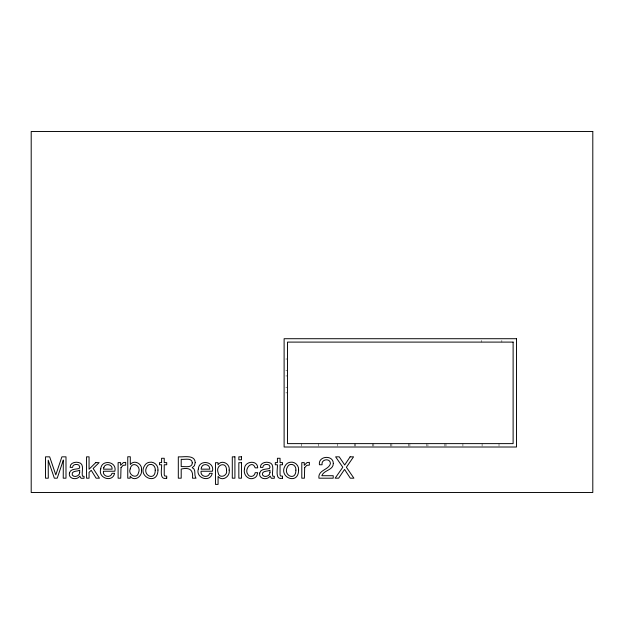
<?xml version="1.0" encoding="UTF-8"?>
<svg xmlns="http://www.w3.org/2000/svg" width="624" height="624" viewBox="0 0 624 624"><rect width="100%" height="100%" fill="white"/><g stroke="black" fill="none" stroke-linecap="round" stroke-linejoin="round"><path stroke-width="0.47" stroke-dasharray="3.12 2.34" d="M285.808 359.018L287.5 359.018M285.808 370.297L287.5 370.297M285.808 375.944L287.5 375.944M285.808 387.223L287.5 387.223M285.808 392.863L287.5 392.863M501.836 340.408L501.836 342.1M499.013 443.625L499.013 446.16M482.095 443.625L482.095 446.16M481.533 340.408L481.533 342.1M462.914 443.625L462.914 446.16M445.996 443.625L445.996 446.16M444.865 443.625L444.865 446.16M427.947 444.475L427.947 446.16M426.816 443.625L426.816 446.16M409.898 443.625L409.898 446.16M408.767 443.625L408.767 446.16M391.849 443.625L391.849 446.16M390.718 443.625L390.718 446.16M373.799 443.625L373.799 446.16M372.668 443.625L372.668 446.16M355.75 443.625L355.75 446.16M354.619 443.625L354.619 446.16M337.701 443.625L337.701 446.16M318.521 443.625L318.521 446.16M301.603 443.625L301.603 446.16"/><path stroke-width="0.94" d="M63.305 460.177L63.242 478.187L65.996 478.187L65.996 456.838L61.893 456.838L55.801 474.887L49.67 456.838L45.529 456.838L45.529 478.187L48.29 478.187L48.212 460.177L54.35 478.187L57.213 478.187L63.305 460.177M226.496 470.309C228.064 476.081 218.884 479.138 218.111 472.618C215.171 464.576 226.894 460.855 226.496 470.309M130.237 468.827C127.53 474.864 137.101 479.84 138.52 472.727C141.664 465.785 131.773 460.574 130.237 468.827M141.461 470.106C142.685 476.291 134.238 482.134 130.166 476.198L130.166 478.187L127.756 478.187L127.756 456.76L130.299 456.76L130.299 464.513C134.269 459.225 142.693 463.928 141.461 470.106M157.958 470.075C157.849 486.361 135.782 476.486 145.447 464.498A6.427 6.427 0 0 1 149.198 462.314C153.886 461.144 158.48 465.309 157.958 470.075M244.514 468.897C242.822 474.739 248.867 481.112 254.6 477.836A5.343 5.343 0 0 0 256.955 475.355L257.712 472.68L255.169 472.68C254.865 475.02 252.689 476.923 250.286 476.299A3.206 3.206 0 0 1 248.165 474.802C243.337 469.513 252.268 459.319 255.169 467.852L257.712 467.852C257.611 459.521 244.257 461.074 244.514 468.897M298.607 470.075C298.49 486.361 276.424 476.486 286.088 464.498A6.427 6.427 0 0 1 289.848 462.314C294.528 461.144 299.13 465.309 298.607 470.075M100.745 468.913C97.601 478.101 112.577 483.023 114.613 473.304L112.039 473.304C110.776 478.483 102.359 476.759 103.42 471.237L114.832 471.237C117.328 461.347 101.361 458.983 100.745 468.913M198.362 468.913C195.218 478.101 210.202 483.023 212.23 473.304L209.664 473.304C208.393 478.483 199.976 476.759 201.045 471.237L212.449 471.237C214.952 461.347 198.978 458.983 198.362 468.913M229.164 470.059C230.537 476.198 222.394 482.102 218.08 476.44L218.08 484.396L215.459 484.396L215.459 462.696L218.002 462.696L218.002 464.755C221.793 459.186 230.318 463.897 229.164 470.059M192.293 462.868C192.348 468.398 184.423 466.229 181.202 466.619L181.202 459.319C184.415 459.818 192.153 457.353 192.293 462.868M69.404 473.078C68.188 479.076 76.986 480.519 79.833 476.128L81.073 478.28L84.045 478.257L84.045 476.33L82.485 476.167C81.245 472.001 85.036 463.788 78.64 462.501C75.161 461.549 69.826 462.938 70.122 467.376L72.563 467.376C72.626 464.233 76.643 463.897 78.819 465.052L79.771 466.994L79.147 468.507C75.902 469.373 70.278 468.725 69.404 473.078M259.693 473.078C258.476 479.076 267.267 480.519 270.114 476.128L271.362 478.28L274.326 478.257L274.326 476.33L272.766 476.167C271.526 472.001 275.317 463.788 268.928 462.501C265.442 461.549 260.114 462.938 260.403 467.376L262.844 467.376C262.915 464.233 266.924 463.897 269.108 465.052L270.059 466.994L269.428 468.507C266.183 469.373 260.567 468.725 259.693 473.078M333.302 463.538C333.271 470.332 323.747 470.059 321.828 475.714L333.2 475.714L333.2 478.187L318.911 478.187C317.811 469.895 328.77 470.059 330.408 463.655C330.509 457.743 320.869 459.038 322.078 464.755L319.418 464.755C317.959 455.692 333.458 454.623 333.302 463.538M155.228 470.153C155.47 481.939 141.188 475.028 147.233 466.284A3.557 3.557 0 0 1 149.604 464.568C153.005 463.593 155.665 466.924 155.228 470.153M295.87 470.153C296.111 481.939 281.837 475.028 287.875 466.284A3.557 3.557 0 0 1 290.246 464.568C293.654 463.593 296.306 466.924 295.87 470.153M195.226 462.595L194.438 465.73L192.215 467.696C196.271 469.17 194.009 474.217 195.476 477.235L196.045 478.187L192.496 478.187C193.44 469.841 189.626 467.15 181.202 469.03L181.202 478.187L178.308 478.187L178.308 456.838C183.355 457.322 194.922 454.249 195.226 462.595M79.7 472.376C79.911 475.933 74.264 478.046 72.259 475.059C71.066 470.434 77.189 471.65 79.7 470.27L79.7 472.376M269.981 472.376C270.192 475.933 264.545 478.046 262.548 475.059C261.347 470.434 267.47 471.65 269.981 470.27L269.981 472.376M121.001 467.672L120.736 478.187L118.115 478.187L118.115 462.618L120.604 462.618L120.604 465.309L123.38 462.556L125.689 462.345L125.689 465.106L123.084 465.348L121.001 467.672M304.668 467.672L304.403 478.187L301.79 478.187L301.79 462.618L304.27 462.618L304.27 465.309L307.055 462.556L309.364 462.345L309.364 465.106L306.751 465.348L304.668 467.672M103.857 467.329L103.49 469.162L112.141 469.162C112.655 464.326 105.355 462.782 103.857 467.329M201.474 467.329L201.115 469.162L209.765 469.162C210.272 464.326 202.979 462.782 201.474 467.329M350.103 456.838L344.698 465.005L339.245 456.838L335.626 456.838L342.794 467.243L335.143 478.187L338.637 478.187L344.549 469.412L350.306 478.187L353.894 478.187L346.382 467.243L353.551 456.838L350.103 456.838M95.776 462.618L89.06 469.232L89.06 456.838L86.549 456.838L86.549 478.187L89.06 478.187L89.06 472.345L91.252 470.34L96.112 478.187L99.45 478.187L93.155 468.452L99.122 462.618L95.776 462.618M166.725 478.187C158.785 480.488 161.99 468.718 161.593 464.755L159.487 464.755L159.487 462.618L161.593 462.618L161.593 458.273L164.237 458.273L164.237 462.618L166.725 462.618L166.725 464.755L164.237 464.755L164.237 474.919L164.791 476.011L166.725 476.128L166.725 478.187M282.539 478.187C274.599 480.488 277.805 468.718 277.415 464.755L275.301 464.755L275.301 462.618L277.415 462.618L277.415 458.273L280.059 458.273L280.059 462.618L282.539 462.618L282.539 464.755L280.059 464.755L280.059 474.919L280.605 476.011L282.539 476.128L282.539 478.187M592.8 131.485L31.2 131.485L31.2 492.515L592.8 492.515L592.8 131.485M516.5 338.715L284.115 338.715L284.115 447.01L516.5 447.01L516.5 338.715M513.115 342.1L287.5 342.1L287.5 443.625L513.115 443.625L513.115 342.1M234.913 456.838L232.292 456.838L232.292 478.187L234.913 478.187L234.913 456.838M241.496 456.838L238.836 456.838L238.836 459.802L241.496 459.802L241.496 456.838M241.496 462.696L238.836 462.696L238.836 478.187L241.496 478.187L241.496 462.696"/></g></svg>
